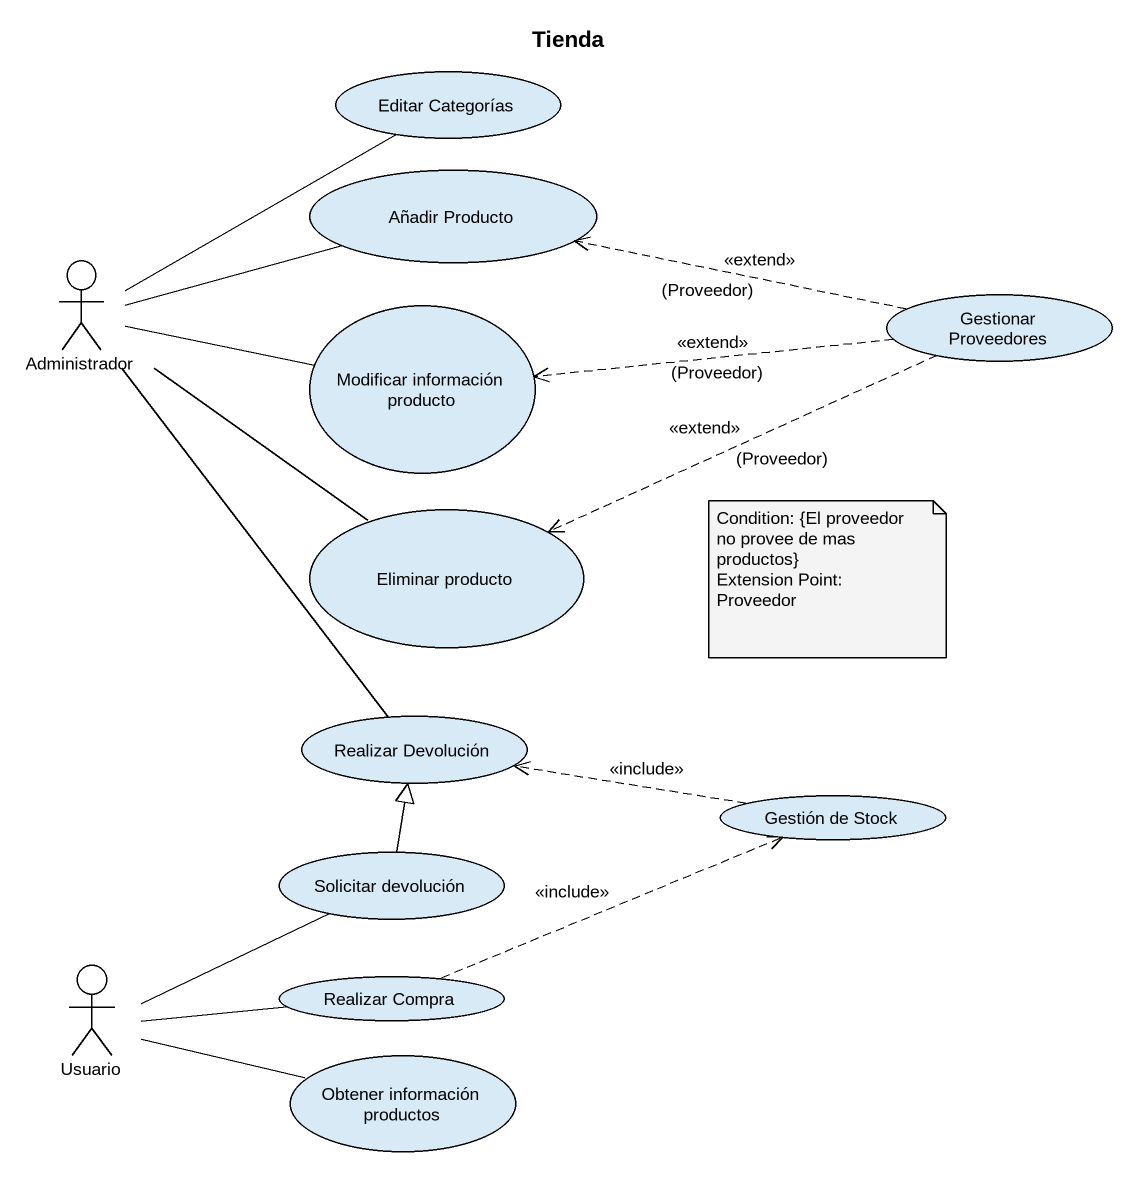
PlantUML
@startuml
title Tienda
usecase "Editar Categorías" as Editar_Categorías
usecase "Añadir Producto" as Añadir_Producto
actor Administrador
usecase "Modificar información producto" as Modificar_información
usecase "Gestionar Proveedores" as Gestionar_Proveedores
usecase "Eliminar producto" as Eliminar_producto
usecase "Realizar Devolución" as Realizar_Devolución
usecase "Gestión de Stock" as Gestión_de_Stock
usecase "Solicitar devolución" as Solicitar_devolución
actor Usuario
usecase "Realizar Compra" as Realizar_Compra
usecase "Obtener información productos" as Obtener_información
Administrador -right- Editar_Categorías
Administrador -right- Añadir_Producto
Administrador -right- Modificar_información
Administrador -- Eliminar_producto
Administrador -- Realizar_Devolución
Gestionar_Proveedores .left.> Añadir_Producto : <<extend>>\n(Proveedor)
Gestionar_Proveedores .left.> Modificar_información : <<extend>>\n(Proveedor)
Gestionar_Proveedores .left.> Eliminar_producto : <<extend>>\n(Proveedor)
Gestión_de_Stock .left.> Realizar_Devolución : <<include>>
Solicitar_devolución -up-|> Realizar_Devolución
Solicitar_devolución -left- Usuario
Realizar_Compra .right.> Gestión_de_Stock : <<include>>
Realizar_Compra -left- Usuario
Obtener_información -left- Usuario
note as N1
  Condition: {El proveedor no provee de mas productos}
  Extension Point: Proveedor
end note
@enduml
